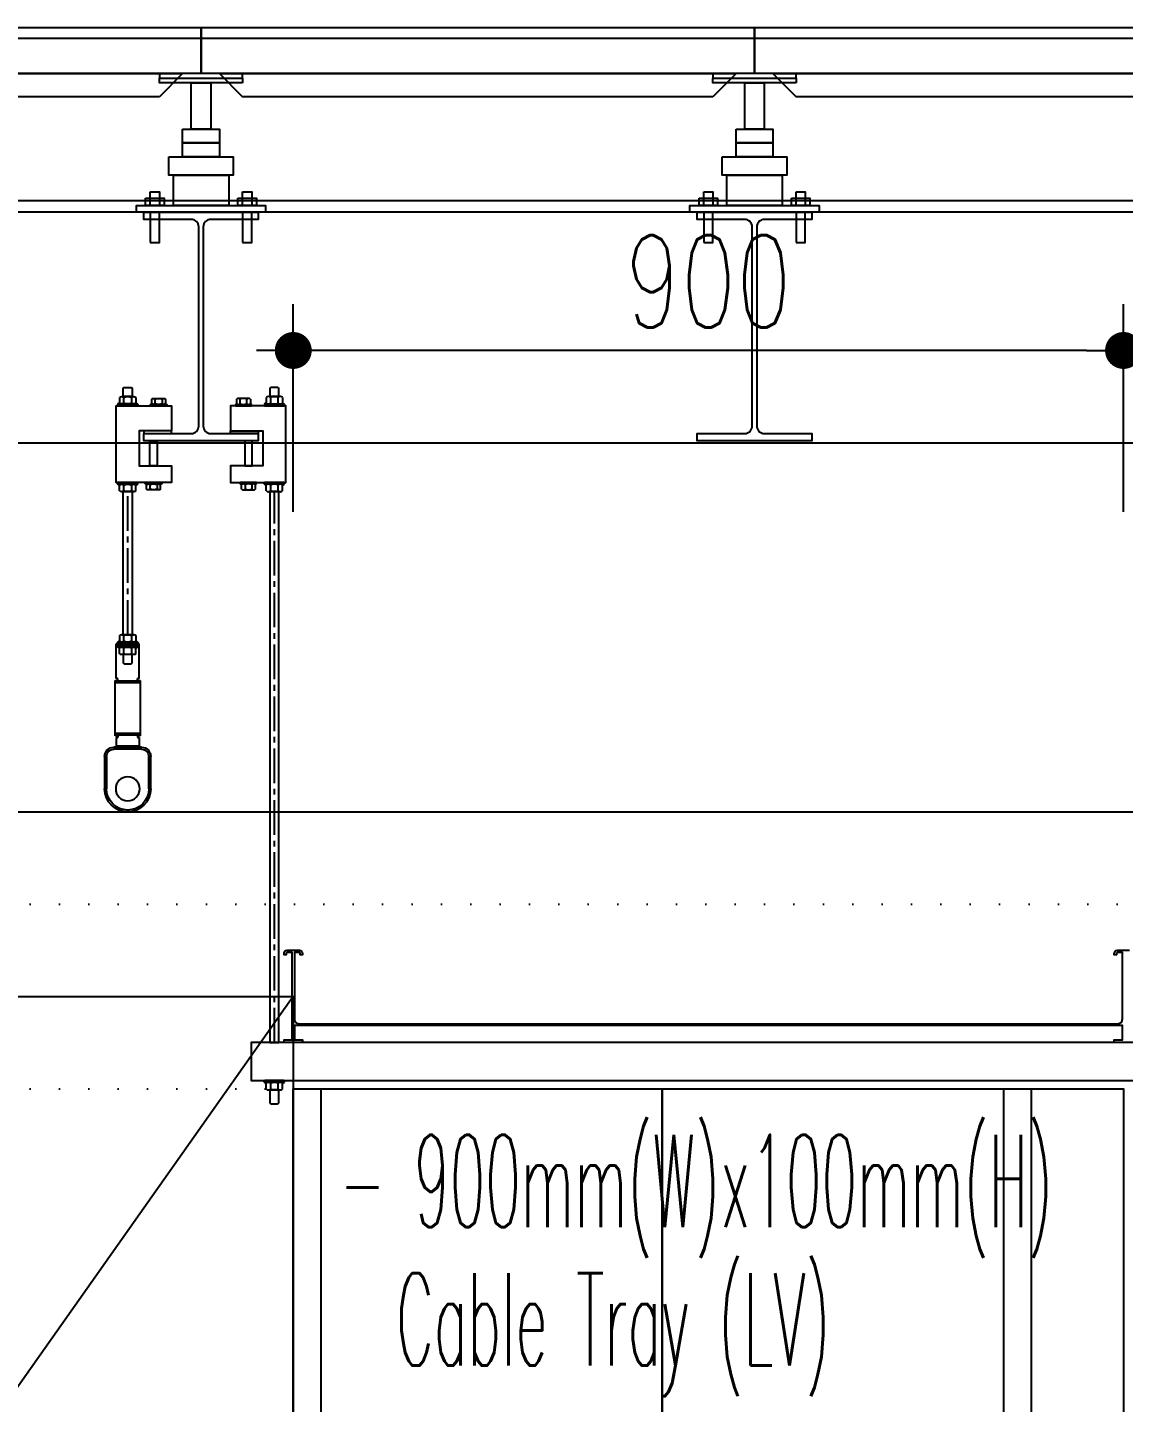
# Model space of a CAD drawing. Header units: millimetres. Extents: x -192235 to 515711, y 45168 to 947868.
# Drawn here: x 178412 to 179600, y 465210 to 466700 of the extents above; entities that cross this region are included whole.
import ezdxf
from ezdxf.enums import TextEntityAlignment as Align

# ---------------------------------------------------------------- set-up
doc = ezdxf.new("R2010")
doc.units = ezdxf.units.MM
doc.header["$LTSCALE"] = 1000
doc.header["$PDMODE"] = 1
for name, pattern in [('CENTER2', [1.125, 0.75, -0.125, 0.125, -0.125]), ('DOT2', [3.175, 0, -3.175]), ('TPH12-SEC-@20-1$0$CENTERK5', [6.916, 6.667, -0.083, 0.083, -0.083])]:
    doc.linetypes.add(name, pattern=pattern)
for name, color, linetype in [('0-LEVEL LINE', 4, 'DOT2'), ('0-tool', 1, 'Continuous'), ('e-eq-PDP', 10, 'Continuous'), ('e-eq-SWB', 130, 'Continuous'), ('E-POWER-CABL', 80, 'Continuous'), ('LED-Light-L25', 7, 'Continuous'), ('LIGHTING', 2, 'Continuous'), ('LIGHTING-W', 7, 'Continuous'), ('M-DIM', 1, 'Continuous'), ('M-TXT', 3, 'Continuous'), ('SM-SEC-Cm$0$SUPPORT', 2, 'Continuous'), ('SUPPORT', 2, 'Continuous'), ('TPH12-SEC-@20-1$0$H-SIN', 252, 'TPH12-SEC-@20-1$0$CENTERK5'), ('TPH12-SEC-@20-1$0$STEEL-NEDA', 252, 'Continuous'), ('TPH12-SEC-@20-1$0$STEEL3', 252, 'Continuous'), ('TPH12-SEC-@20-1$0$SUGATA3', 252, 'Continuous'), ('WY-J-D', 2, 'Continuous'), ('WY-J-U', 2, 'Continuous'), ('YCD-Xfa-Sec-24$0$Raised Floor', 1, 'Continuous')]:
    doc.layers.add(name, color=color, linetype=linetype)
doc.styles.add('aa-txt', font='simplex.shx', dxfattribs={"width": 0.7, "bigfont": 'chineset.shx'})
doc.dimstyles.new('50-DIM', dxfattribs={"dimscale": 50, "dimtxt": 2, "dimasz": 0.8, "dimexe": 1, "dimexo": 1, "dimgap": 0.5, "dimtad": 1, "dimdec": 0, "dimdsep": 46, "dimtxsty": 'aa-txt', "dimblk": 'DOT', "dimcen": 5, "dimclrd": 256, "dimclre": 256, "dimclrt": 256, "dimadec": 0, "dimazin": 0, "dimtfac": 1, "dimtdec": 0, "dimtix": 1, "dimtmove": 2, "dimatfit": 3, "dimldrblk": 'DOT', "dimfxl": 1, "dimtolj": 1, "dimtzin": 0, "dimarcsym": 0})

# ---------------------------------------------------------------- blocks, each defined once
blk = doc.blocks.new('TPH12-SEC-@20-1')
at = {"layer": 'TPH12-SEC-@20-1$0$H-SIN'}
blk.add_line((83854.8, 466700), (201769.6, 466700), dxfattribs=at)
at = {"layer": 'TPH12-SEC-@20-1$0$STEEL-NEDA'}
for points in [[(178538, 466500), (178662, 466500), (178662, 466492), (178610.5, 466492, 0.414214), (178602.5, 466484), (178602.5, 466268, 0.414214), (178610.5, 466260), (178662, 466260), (178662, 466252), (178538, 466252), (178538, 466260), (178589.5, 466260, 0.414214), (178597.5, 466268), (178597.5, 466484, 0.414214), (178589.5, 466492), (178538, 466492)], [(179138, 466500), (179262, 466500), (179262, 466492), (179210.5, 466492, 0.414214), (179202.5, 466484), (179202.5, 466268, 0.414214), (179210.5, 466260), (179262, 466260), (179262, 466252), (179138, 466252), (179138, 466260), (179189.5, 466260, 0.414214), (179197.5, 466268), (179197.5, 466484, 0.414214), (179189.5, 466492), (179138, 466492)]]:
    blk.add_lwpolyline(points, format="xyb", close=True, dxfattribs=at)
at = {"layer": 'TPH12-SEC-@20-1$0$STEEL3'}
for p, q in [((175000, 466250), (189500, 466250)), ((175000, 465850), (189300, 465850))]:
    blk.add_line(p, q, dxfattribs=at)
at = {"layer": 'TPH12-SEC-@20-1$0$SUGATA3'}
for p, q in [((181000, 466688), (176800, 466688)), ((181000, 466512), (176800, 466512))]:
    blk.add_line(p, q, dxfattribs=at)
blk.add_lwpolyline([(176800, 466700), (181000, 466700), (181000, 466500), (176800, 466500)], close=True, dxfattribs=at)
blk = doc.blocks.new('SWB-L20-l')
at = {"layer": 'e-eq-SWB'}
blk.add_line((30, 1600), (30, 0), dxfattribs=at)
blk.add_lwpolyline([(0, 1600), (900, 1600), (900, 0), (0, 0)], close=True, dxfattribs=at)
blk = doc.blocks.new('PDP-L20-l')
at = {"layer": 'e-eq-PDP'}
blk.add_line((30, 1600), (30, 0), dxfattribs=at)
blk.add_lwpolyline([(0, 1600), (400, 1600), (400, 0), (0, 0)], close=True, dxfattribs=at)
blk = doc.blocks.new('DOT')
at = {"color": 0}
blk.add_line((-1, 0), (1, 0), dxfattribs=at)
at = {"color": 3, "const_width": 0.5}
blk.add_lwpolyline([(-0.25, 0, 1), (0.25, 0, 1)], format="xyb", close=True, dxfattribs=at)
blk = doc.blocks.new('*D168')
at = {"layer": 'DEFPOINTS', "color": 0, "transparency": 16777216}
for p in [(179600, 466350), (179600, 466125), (179800, 466125)]:
    blk.add_point(p, dxfattribs=at)
at = {"layer": 'M-DIM', "lineweight": -2, "transparency": 16777216}
for p, q in [((179600, 466175), (179600, 466400)), ((179800, 466175), (179800, 466400)), ((179560, 466350), (179520, 466350)), ((179800, 466350), (179600, 466350)), ((179840, 466350), (179880, 466350))]:
    blk.add_line(p, q, dxfattribs=at)
at = {"layer": 'M-DIM', "lineweight": -2, "transparency": 16777216, "xscale": 40, "yscale": 40, "zscale": 40}
blk.add_blockref('DOT', (179600, 466350), dxfattribs=at)
at = {"layer": 'M-DIM', "lineweight": -2, "transparency": 16777216, "xscale": 40, "yscale": 40, "zscale": 40, "rotation": 180}
blk.add_blockref('DOT', (179800, 466350), dxfattribs=at)
at = {"layer": 'M-DIM', "transparency": 16777216, "insert": (179700, 466425), "char_height": 100, "attachment_point": 5, "style": 'aa-txt'}
blk.add_mtext('\\A1;200', dxfattribs=at)
blk = doc.blocks.new('_Dot')
at = {"color": 0, "linetype": 'ByBlock', "lineweight": -2}
blk.add_line((-0.5, 0), (-1, 0), dxfattribs=at)
at = {"color": 0, "linetype": 'ByBlock', "const_width": 0.5}
blk.add_lwpolyline([(-0.25, 0, 1), (0.25, 0, 1)], format="xyb", close=True, dxfattribs=at)
blk = doc.blocks.new('*D169')
at = {"layer": 'DEFPOINTS', "color": 0, "transparency": 16777216}
for p in [(178700, 466350), (178700, 466125), (179600, 466125)]:
    blk.add_point(p, dxfattribs=at)
at = {"layer": 'M-DIM', "lineweight": -2, "transparency": 16777216}
for p, q in [((178700, 466175), (178700, 466400)), ((179600, 466175), (179600, 466400)), ((179560, 466350), (178740, 466350))]:
    blk.add_line(p, q, dxfattribs=at)
at = {"layer": 'M-DIM', "lineweight": -2, "transparency": 16777216, "xscale": 40, "yscale": 40, "zscale": 40, "rotation": 180}
blk.add_blockref('DOT', (178700, 466350), dxfattribs=at)
at = {"layer": 'M-DIM', "lineweight": -2, "transparency": 16777216, "xscale": 40, "yscale": 40, "zscale": 40}
blk.add_blockref('DOT', (179600, 466350), dxfattribs=at)
at = {"layer": 'M-DIM', "transparency": 16777216, "insert": (179150, 466425), "char_height": 100, "attachment_point": 5, "style": 'aa-txt'}
blk.add_mtext('\\A1;900', dxfattribs=at)
blk = doc.blocks.new('PDP-L20-r')
at = {"layer": 'e-eq-PDP'}
blk.add_line((370, 1600), (370, 0), dxfattribs=at)
blk.add_lwpolyline([(0, 1600), (400, 1600), (400, 0), (0, 0)], close=True, dxfattribs=at)
blk = doc.blocks.new('YCD-Xfa-Sec-24')
at = {"layer": 'YCD-Xfa-Sec-24$0$Raised Floor'}
for points in [[(530800, 396700), (530200, 396700), (530200, 396650), (530800, 396650)], [(531400, 396700), (530800, 396700), (530800, 396650), (531400, 396650)], [(532000, 396700), (531400, 396700), (531400, 396650), (532000, 396650)], [(530245, 396625), (530755, 396625), (530780, 396650), (530220, 396650)], [(530755, 396650), (530845, 396650), (530845, 396645), (530755, 396645)], [(530755, 396640), (530845, 396640), (530845, 396645), (530755, 396645)], [(530845, 396625), (531355, 396625), (531380, 396650), (530820, 396650)], [(531355, 396650), (531445, 396650), (531445, 396645), (531355, 396645)], [(531355, 396640), (531445, 396640), (531445, 396645), (531355, 396645)], [(531445, 396625), (531955, 396625), (531980, 396650), (531420, 396650)], [(530810.5, 396640), (530789.5, 396640), (530789.5, 396590), (530810.5, 396590)], [(531410.5, 396640), (531389.5, 396640), (531389.5, 396590), (531410.5, 396590)], [(530820, 396590), (530780, 396590), (530780, 396575), (530820, 396575)], [(531420, 396590), (531380, 396590), (531380, 396575), (531420, 396575)], [(530820, 396575), (530780, 396575), (530780, 396560), (530820, 396560)], [(531420, 396575), (531380, 396575), (531380, 396560), (531420, 396560)], [(530835, 396560), (530765, 396560), (530765, 396540), (530835, 396540)], [(531435, 396560), (531365, 396560), (531365, 396540), (531435, 396540)], [(530830, 396540), (530770, 396540), (530770, 396507), (530830, 396507)], [(531430, 396540), (531370, 396540), (531370, 396507), (531430, 396507)], [(530755, 396522), (530745, 396522), (530745, 396507), (530755, 396507)], [(530855, 396522), (530845, 396522), (530845, 396507), (530855, 396507)], [(531355, 396522), (531345, 396522), (531345, 396507), (531355, 396507)], [(531455, 396522), (531445, 396522), (531445, 396507), (531455, 396507)], [(530730, 396500), (530870, 396500), (530870, 396507), (530730, 396507)], [(530760, 396515), (530740, 396515), (530740, 396507), (530760, 396507)], [(530860, 396515), (530840, 396515), (530840, 396507), (530860, 396507)], [(531330, 396500), (531470, 396500), (531470, 396507), (531330, 396507)], [(531360, 396515), (531340, 396515), (531340, 396507), (531360, 396507)], [(531460, 396515), (531440, 396515), (531440, 396507), (531460, 396507)], [(530755, 396467), (530745, 396467), (530745, 396500), (530755, 396500)], [(530855, 396467), (530845, 396467), (530845, 396500), (530855, 396500)], [(531355, 396467), (531345, 396467), (531345, 396500), (531355, 396500)], [(531455, 396467), (531445, 396467), (531445, 396500), (531455, 396500)]]:
    blk.add_lwpolyline(points, close=True, dxfattribs=at)
blk = doc.blocks.new('Nut-M10')
for p, q in [((-10.9, 1.5), (-10.9, 0.5)), ((-8.7, 2.8), (-10.6, 2)), ((-10.4, 2), (10.4, 2)), ((-10.4, 0), (10.4, 0)), ((-8.7, 9.2), (-8.7, 2.8)), ((6.5, 10), (-6.5, 10)), ((-4.3, 9.2), (-4.3, 2.8)), ((4.3, 2.8), (4.3, 9.2)), ((8.7, 9.2), (8.7, 2.8)), ((8.7, 2.8), (10.6, 2)), ((10.9, 1.5), (10.9, 0.5))]:
    blk.add_line(p, q)
for centre, radius, start, end in [((-10.4, 1.5), 0.5, 90, 180), ((-10.4, 0.5), 0.5, 180, 270), ((-6.5, 6.7), 3.33, 49.441, 130.559), ((-6.5, 5.3), 3.33, 229.441, 310.559), ((0, -2.1), 12.1, 69.065, 110.935), ((0, 14.1), 12.1, 249.065, 290.935), ((6.5, 6.7), 3.33, 49.441, 130.559), ((6.5, 5.3), 3.33, 229.441, 310.559), ((10.4, 1.5), 0.5, 0, 90), ((10.4, 0.5), 0.5, 270, 0)]:
    blk.add_arc(centre, radius, start, end)
blk = doc.blocks.new('Nut-M8')
for p, q in [((-8.9, 1.2), (-8.9, 0.4)), ((-7.5, 2.2), (-8.7, 1.5)), ((-8.5, 1.6), (8.6, 1.6)), ((-8.5, 0), (8.6, 0)), ((-7.5, 7.3), (-7.5, 2.2)), ((5.6, 8), (-5.6, 8)), ((-3.8, 7.3), (-3.8, 2.2)), ((3.8, 2.2), (3.8, 7.3)), ((7.5, 7.3), (7.5, 2.2)), ((7.5, 2.2), (8.7, 1.5)), ((9, 1.2), (9, 0.4))]:
    blk.add_line(p, q)
for centre, radius, start, end in [((-8.5, 1.2), 0.4, 90, 180), ((-8.5, 0.4), 0.4, 180, 270), ((-5.6, 5), 3.03, 51.7868, 128.2132), ((-5.6, 4.6), 3.03, 231.7868, 308.2132), ((0, -3.2), 11.2, 70.3471, 109.6529), ((0, 12.8), 11.2, 250.3471, 289.6529), ((5.6, 5), 3.03, 51.7868, 128.2132), ((5.6, 4.6), 3.03, 231.7868, 308.2132), ((8.6, 1.2), 0.4, 0, 90), ((8.6, 0.4), 0.4, 270, 0)]:
    blk.add_arc(centre, radius, start, end)
blk = doc.blocks.new('HG-S-r')
blk.add_lwpolyline([(0.87, 5), (0.77, 4.9), (0.77, 4), (1.73, 4), (1.73, 4.9), (1.63, 5)], close=True)
blk.add_lwpolyline([(-0.5, 0.3), (0, 0.3), (0, -3.5), (-3.5, -3.5), (-3.5, -5.3), (2.5, -5.3), (2.5, 3), (-3.5, 3), (-3.5, 0.3), (-0.5, 0.3), (-0.5, 0), (-3.5, 0), (-3.5, 0.3)])
at = {"xscale": 0.1, "yscale": 0.1, "zscale": 0.1}
for name, p in [('Nut-M8', (-2.1, 3)), ('Nut-M10', (1.25, 3))]:
    blk.add_blockref(name, p, dxfattribs=at)
at = {"xscale": 0.1, "yscale": 0.1, "zscale": 0.1, "rotation": 180}
for name, p in [('Nut-M8', (-1.55, -5.3)), ('Nut-M10', (1.25, -5.3))]:
    blk.add_blockref(name, p, dxfattribs=at)
blk = doc.blocks.new('WY-J-U')
at = {"layer": 'WY-J-U'}
for p, q in [((-12.5, 42), (12.5, 42)), ((-12.5, 4.5), (-12.5, 42)), ((-12.5, 40.5), (12.5, 40.5)), ((12.5, 4.5), (12.5, 42)), ((-12.5, 4.5), (-10.5, 4.5)), ((-12.5, 1.5), (12.5, 1.5)), ((-12.5, 0), (-12.5, 1.5)), ((-12.5, 0), (12.5, 0)), ((-10.5, 1.5), (-10.5, 4.5)), ((10.5, 1.5), (10.5, 4.5)), ((10.5, 4.5), (12.5, 4.5)), ((12.5, 0), (12.5, 1.5))]:
    blk.add_line(p, q, dxfattribs=at)
blk = doc.blocks.new('LED-38W-W')
blk.add_circle((0, -45), 13)
at = {"layer": 'LIGHTING-W'}
for p, q in [((-15, 0), (15, 0)), ((-25, -45), (-25, -10)), ((-23, -45), (-23, -10)), ((-15, -2), (15, -2)), ((23, -10), (23, -45)), ((25, -10), (25, -45))]:
    blk.add_line(p, q, dxfattribs=at)
for centre, radius, start, end in [((-15, -10), 10, 90, 180), ((15, -10), 10, 0, 90), ((-15, -10), 8, 90, 180), ((15, -10), 8, 0, 90), ((0, -45), 25, 180, 0), ((0, -45), 23, 180, 0)]:
    blk.add_arc(centre, radius, start, end, dxfattribs=at)
blk = doc.blocks.new('Wireway-27x60')
at = {"layer": 'LIGHTING'}
for p, q in [((-13.5, 57.5), (-13.5, -2.5)), ((-10.5, 57.5), (-13.5, 57.5)), ((-13.5, 55), (13.5, 55)), ((-10.5, 56.5), (-12.5, 56.5)), ((-12.5, 56.5), (-12.5, 55)), ((-10.5, 57.5), (-10.5, 56.5)), ((13.5, 57.5), (10.5, 57.5)), ((10.5, 56.5), (10.5, 57.5)), ((12.5, 56.5), (10.5, 56.5)), ((12.5, 55), (12.5, 56.5)), ((13.5, -2.5), (13.5, 57.5)), ((-13.5, 0), (13.5, 0)), ((-12.5, 0), (-12.5, -1.5)), ((12.5, -1.5), (12.5, 0)), ((-13.5, -2.5), (-10.5, -2.5)), ((-12.5, -1.5), (-10.5, -1.5)), ((-10.5, -1.5), (-10.5, -2.5)), ((10.5, -1.5), (12.5, -1.5)), ((10.5, -2.5), (10.5, -1.5)), ((10.5, -2.5), (13.5, -2.5))]:
    blk.add_line(p, q, dxfattribs=at)
blk = doc.blocks.new('WY-J-D')
at = {"layer": 'WY-J-D'}
for p, q in [((12.5, 0), (-12.5, 0)), ((-12.5, 0), (-12.5, -1.5)), ((12.5, -1.5), (-12.5, -1.5)), ((-12.5, -4.5), (-12.5, -15)), ((-10.5, -4.5), (-12.5, -4.5)), ((12.5, -13.5), (-12.5, -13.5)), ((-10.5, -1.5), (-10.5, -4.5)), ((10.5, -1.5), (10.5, -4.5)), ((12.5, -4.5), (10.5, -4.5)), ((12.5, 0), (12.5, -1.5)), ((12.5, -4.5), (12.5, -15)), ((12.5, -15), (-12.5, -15))]:
    blk.add_line(p, q, dxfattribs=at)
blk = doc.blocks.new('LED-Light-L25')
at = {"layer": 'SM-SEC-Cm$0$SUPPORT'}
blk.add_lwpolyline([(139074.7375, 466042), (139084.2625, 466042), (139084.2625, 466197), (139074.7375, 466197)], close=True, dxfattribs=at)
at = {"layer": 'SUPPORT', "linetype": 'CENTER2', "ltscale": 0.05}
blk.add_line((139079.5, 466042), (139079.5, 466197), dxfattribs=at)
at = {"layer": 'SUPPORT'}
for points in [[(139048.53025, 466252), (139047.53025, 466251), (139047.53025, 466225), (139055.46975, 466225), (139055.46975, 466251), (139054.46975, 466252)], [(139075.7375, 466010.5), (139074.7375, 466011.5), (139074.7375, 466020.5), (139084.2625, 466020.5), (139084.2625, 466011.5), (139083.2625, 466010.5)]]:
    blk.add_lwpolyline(points, close=True, dxfattribs=at)
for name, p in [('WY-J-U', (139079.5, 465990)), ('Wireway-27x60', (139079.5, 465935)), ('WY-J-D', (139079.5, 465935)), ('LED-38W-W', (139079.5, 465920))]:
    blk.add_blockref(name, p)
at = {"layer": 'SUPPORT', "xscale": 10, "yscale": 10, "zscale": 10}
blk.add_blockref('HG-S-r', (139067, 466260), dxfattribs=at)
at = {"layer": 'SUPPORT'}
blk.add_blockref('Nut-M10', (139079.5, 466032), dxfattribs=at)
at = {"layer": 'SUPPORT', "rotation": 180}
blk.add_blockref('Nut-M10', (139079.5, 466030.5), dxfattribs=at)
blk = doc.blocks.new('Lighting-L25-25')
at = {"layer": 'LED-Light-L25', "xscale": -1}
blk.add_blockref('LED-Light-L25', (317600, 0), dxfattribs=at)

msp = doc.modelspace()

# ---------------------------------------------------------------- block references
msp.add_blockref('TPH12-SEC-@20-1', (0, 0))

# ---------------------------------------------------------------- next in the draw order: linework, layer by layer
at = {"layer": '0-LEVEL LINE', "ltscale": 0.01}
for p, q in [((100000, 465850), (190000, 465850)), ((100000, 465750), (190000, 465750)), ((100000, 465550), (190000, 465550))]:
    msp.add_line(p, q, dxfattribs=at)
at = {"layer": '0-tool'}
msp.add_lwpolyline([(177080, 466700), (180197.04255, 466700), (180197.04255, 469500), (177080, 469500)], close=True, dxfattribs=at)
at = {"layer": 'e-eq-SWB'}
msp.add_lwpolyline([(178700, 465650), (177500, 463950), (178700, 463950), (177500, 465650), (178700, 465650), (178700, 463950), (177500, 463950), (177500, 465650)], dxfattribs=at)
at = {"layer": 'E-POWER-CABL'}
msp.add_lwpolyline([(179610, 465600), (179590, 465600), (179590, 465603), (179598.8, 465603), (179598.8, 465618.4), (178701.2, 465618.4), (178701.2, 465603), (178710, 465603), (178710, 465600), (178690, 465600), (178690, 465603), (178698.8, 465603), (178698.8, 465697.6), (178693.4, 465697.6, 0.4142135624), (178692.4, 465696.6), (178692.4, 465695), (178690, 465695), (178690, 465696.6, -0.4142135624), (178693.4, 465700), (178706.6, 465700, -0.4142135624), (178710, 465696.6), (178710, 465695), (178707.6, 465695), (178707.6, 465696.6, 0.4142135624), (178706.6, 465697.6), (178701.2, 465697.6), (178701.2, 465625.4, 0.4142135624), (178706.2, 465620.4), (179593.8, 465620.4, 0.4142135624), (179598.8, 465625.4), (179598.8, 465697.6), (179593.4, 465697.6, 0.4142135624), (179592.4, 465696.6), (179592.4, 465695), (179590, 465695), (179590, 465696.6, -0.4142135624), (179593.4, 465700), (179606.6, 465700, -0.4142135624)], format="xyb", dxfattribs=at)
at = {"layer": 'SM-SEC-Cm$0$SUPPORT'}
msp.add_lwpolyline([(178674.7375, 465600), (178684.2625, 465600), (178684.2625, 466197), (178674.7375, 466197)], close=True, dxfattribs=at)
at = {"layer": 'SUPPORT', "linetype": 'CENTER2', "ltscale": 0.05}
msp.add_line((178679.5, 465600), (178679.5, 466197), dxfattribs=at)
at = {"layer": 'SUPPORT'}
for points in [[(178648.53025, 466252), (178647.53025, 466251), (178647.53025, 466225), (178655.46975, 466225), (178655.46975, 466251), (178654.46975, 466252)], [(179707.5, 465600), (178654.5, 465600), (178654.5, 465558.725), (179707.5, 465558.725)], [(178683.2625, 465533.725), (178684.2625, 465534.725), (178684.2625, 465548.725), (178674.7375, 465548.725), (178674.7375, 465534.725), (178675.7375, 465533.725)]]:
    msp.add_lwpolyline(points, close=True, dxfattribs=at)

# ---------------------------------------------------------------- next in the draw order: block references
at = {"xscale": -1}
msp.add_blockref('YCD-Xfa-Sec-24', (710000, 70000), dxfattribs=at)
at = {"layer": 'e-eq-PDP'}
for name, p in [('PDP-L20-l', (178700, 463950)), ('PDP-L20-r', (179100, 463950))]:
    msp.add_blockref(name, p, dxfattribs=at)
at = {"layer": 'e-eq-SWB'}
msp.add_blockref('SWB-L20-l', (178700, 463950), dxfattribs=at)
at = {"layer": 'LED-Light-L25'}
msp.add_blockref('Lighting-L25-25', (0, 0), dxfattribs=at)
at = {"layer": 'SUPPORT', "xscale": 10, "yscale": 10, "zscale": 10}
msp.add_blockref('HG-S-r', (178667, 466260), dxfattribs=at)
at = {"layer": 'SUPPORT', "rotation": 180}
msp.add_blockref('Nut-M10', (178679.5, 465558.725), dxfattribs=at)

# ---------------------------------------------------------------- next in the draw order: texts
at = {"layer": 'M-TXT', "style": 'aa-txt', "width": 0.45}
for s, p in [('- 900mm(W)x100mm(H)', (178750, 465450)), ('  Cable Tray (LV)', (178750, 465300))]:
    msp.add_text(s, height=100, dxfattribs=at).set_placement(p, align=Align.MIDDLE_LEFT)

# ---------------------------------------------------------------- next in the draw order: dimensions: what is measured, and where the dimension line sits
at = {"layer": 'M-DIM'}
for base, p1, p2, picture, middle in [((178700, 466350), (179600, 466125), (178700, 466125), '*D169', (179150, 466425)), ((179600, 466350), (179800, 466125), (179600, 466125), '*D168', (179700, 466425))]:
    dim = msp.add_linear_dim(base=base, p1=p1, p2=p2, dimstyle='50-DIM', dxfattribs=at)
    dim.commit()
    dim.dimension.update_dxf_attribs({"geometry": picture, "text_midpoint": middle})

doc.saveas('drawing.dxf')
